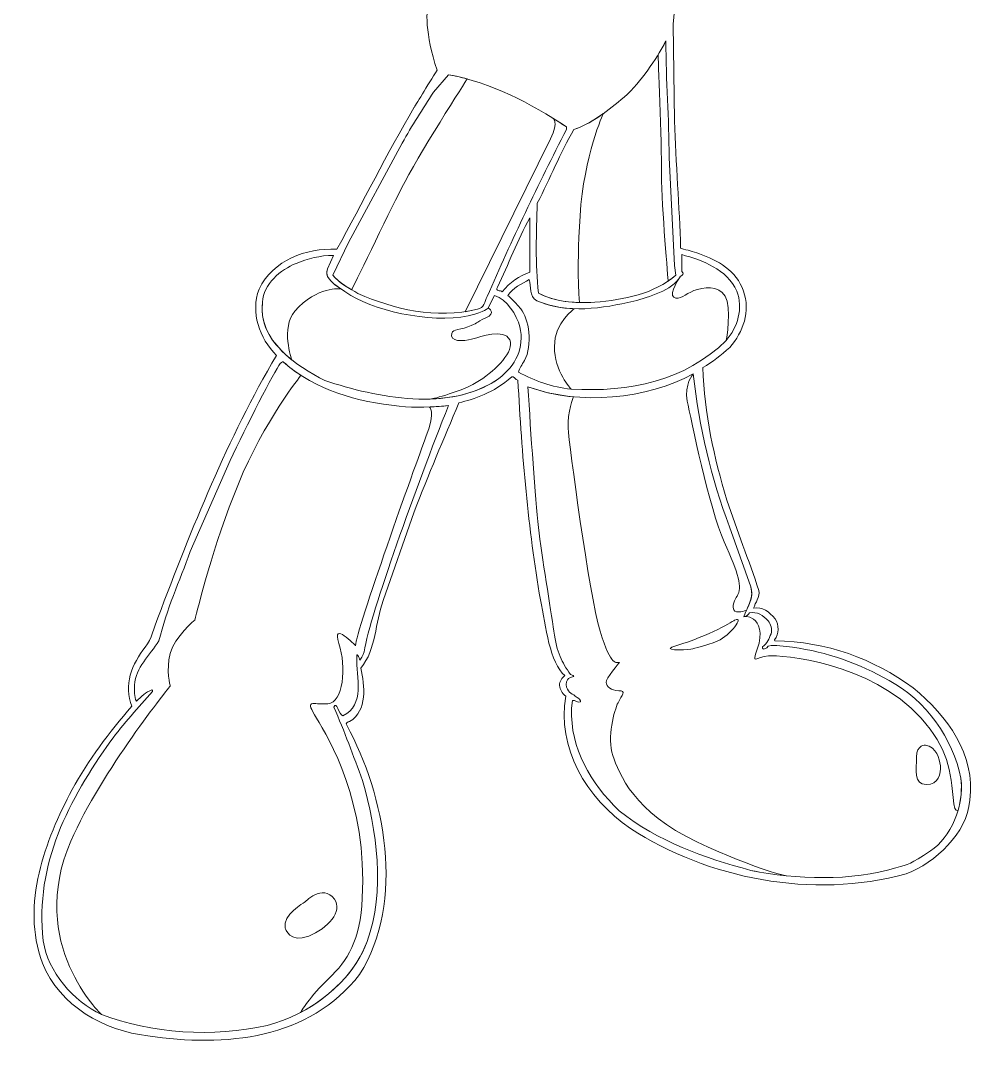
# Model space of a CAD drawing. Header units: inches. Extents: x 49 to 195, y 97 to 234.
# Drawn here: x 49 to 113.4, y 96.6 to 165.8 of the extents above; entities that cross this region are included whole.
import ezdxf

# ---------------------------------------------------------------- set-up
doc = ezdxf.new("R2010")
doc.units = ezdxf.units.IN
doc.header["$MEASUREMENT"] = 0
doc.layers.add('Layer 1', color=7, linetype='Continuous')

# ---------------------------------------------------------------- blocks, each defined once
blk = doc.blocks.new('block 7')
at = {"layer": 'Layer 1', "lineweight": 0}
for points, knots in [([(109.234, 120.845), (106.493, 122.803), (103.435, 123.963), (99.911, 124.007), (99.911, 124.007), (99.881, 124.069), (99.881, 124.069), (100.197, 124.475), (100.197, 125.077), (99.925, 125.499), (99.549, 125.936), (99.038, 126.343), (98.465, 126.207), (98.6, 126.599), (98.901, 126.945), (98.827, 127.397), (98.149, 129.445), (97.35, 131.449), (96.672, 133.497), (95.814, 136.344), (95.151, 139.311), (95.046, 142.444), (95.723, 142.806), (96.266, 143.272), (96.868, 143.799), (97.772, 144.823), (98.284, 146.241), (97.788, 147.596), (97.32, 148.982), (96.033, 149.678), (94.828, 150.111), (94.289, 150.305), (94.112, 150.317), (93.547, 150.487), (93.473, 153.259), (93.223, 156.257), (93.148, 159.073), (93.148, 159.073), (93.043, 165.596), (93.043, 165.596), (93.043, 165.596), (93.133, 166.545), (93.133, 166.545), (93.615, 168.397), (93.299, 170.446), (92.967, 172.268), (93.208, 174.889), (93.118, 177.6), (92.832, 180.161), (92.801, 181.019), (92.47, 181.787), (92.47, 182.631), (92.47, 182.631), (92.365, 183.113), (92.365, 183.113), (92.213, 183.679), (91.982, 184.35), (91.816, 184.792), (90.962, 187.072), (89.798, 188.706), (88.532, 190.058), (91.635, 192.429), (95.633, 196.206), (97.668, 198.879), (101.496, 203.905), (104.451, 209.606), (105.597, 213.063), (105.869, 213.882), (106.244, 214.511), (106.479, 215.104), (109.094, 217.34), (110.681, 224.367), (107.342, 229.57), (106.376, 231.077), (105.433, 232.642), (102.94, 233.507), (100.551, 234.327), (97.808, 232.968), (96.286, 231.422), (95.5, 230.624), (95.111, 229.666), (95.007, 228.642), (93.909, 228.335), (93.479, 227.37), (93.285, 226.673), (92.7, 224.576), (94.49, 221.523), (95.539, 220.547), (95.913, 220.2), (96.412, 219.918), (96.412, 219.918), (93.904, 215.855), (92.193, 211.918), (91.826, 210.74), (91.46, 209.561), (90.721, 208.104), (90.069, 205.596), (89.678, 205.166), (89.201, 204.62), (88.663, 203.984), (89.448, 208.694), (88.877, 213.996), (85.813, 217.544), (84.623, 219.006), (83.177, 220.21), (81.656, 221.159), (78.598, 223.856), (75.329, 226.311), (72.136, 228.856), (72.136, 228.856), (71.624, 229.127), (71.624, 229.127), (72.121, 227.184), (72.528, 225.211), (72.678, 223.132), (72.678, 223.132), (72.633, 223.027), (72.633, 223.027), (69.229, 222.786), (66.096, 221.491), (63.852, 218.9), (62.226, 216.987), (61.321, 214.788), (61.111, 212.288), (59.092, 211.173), (56.878, 210.51), (54.543, 210.149), (54.423, 210.104), (54.227, 210.104), (54.227, 209.953), (57.15, 207.423), (60.343, 205.375), (63.551, 203.537), (63.219, 203.206), (62.993, 202.829), (62.783, 202.452), (62.12, 200.675), (62.903, 198.747), (64.304, 197.572), (66.051, 196.081), (68.913, 195.509), (71.006, 196.638), (71.714, 196.096), (72.528, 195.795), (73.341, 195.449), (73.537, 194.951), (73.612, 194.394), (73.688, 193.852), (73.507, 193.822), (73.326, 193.792), (73.145, 193.777), (71.906, 193.675), (70.786, 192.893), (69.95, 191.881), (69.94, 191.878), (69.927, 191.876), (69.918, 191.873), (69.187, 191.691), (68.738, 191.323), (68.738, 191.323), (68.149, 191.439), (67.642, 191.656), (66.977, 191.825), (66.312, 191.994), (64.289, 192.418), (63.223, 192.443), (62.156, 192.467), (61.605, 192.344), (61.04, 192.442), (59.706, 192.674), (58.088, 193.367), (57.073, 193.611), (56.059, 193.854), (55.288, 193.965), (54.384, 193.961), (53.788, 194.223), (53.169, 194.117), (52.544, 193.922), (51.684, 193.485), (51.461, 192.881), (51.409, 192.18), (51.406, 190.624), (52.564, 189.214), (54.007, 188.536), (53.362, 187.932), (52.979, 187.029), (53.194, 186.158), (53.267, 185.09), (54.014, 184.307), (54.699, 183.616), (54.021, 182.924), (54.206, 182.002), (54.427, 181.158), (54.554, 180.74), (54.915, 180.211), (55.346, 179.697), (55.75, 179.217), (56.203, 178.977), (56.304, 178.894), (56.031, 178.099), (55.764, 177.609), (56.233, 176.451), (56.647, 175.43), (57.346, 174.243), (59.009, 174.585), (59.642, 174.714), (60.023, 175.242), (60.143, 175.833), (60.579, 175.822), (61.145, 176.008), (61.49, 176.276), (62.807, 175.402), (64.291, 174.567), (65.842, 174.156), (67.639, 173.764), (69.09, 173.569), (70.965, 174.191), (71.241, 174.261), (71.474, 174.437), (71.677, 174.528), (72.039, 174.773), (73.319, 175.262), (73.983, 177.463), (74.369, 178.744), (74.141, 179.674), (74.088, 180.503), (74.149, 180.586), (74.493, 181.097), (74.552, 181.188), (75.684, 179.499), (77.199, 177.962), (77.408, 175.883), (77.664, 174.738), (77.875, 173.578), (78.056, 172.403), (78.056, 172.403), (78.033, 170.897), (78.033, 170.897), (76.81, 169.691), (76.699, 168.285), (76.549, 167.381), (76.398, 166.477), (76.287, 164.983), (77.129, 162.5), (76.527, 161.558), (75.586, 159.992), (75.586, 159.992), (73.718, 156.843), (72.136, 153.59), (70.359, 150.412), (68.235, 150.517), (66.096, 149.689), (65.117, 147.731), (64.53, 146.135), (65.132, 144.432), (66.292, 143.258), (62.978, 137.624), (60.584, 131.614), (58.294, 125.559), (57.993, 124.912), (57.933, 124.14), (57.435, 123.582), (56.562, 122.483), (55.929, 120.981), (56.547, 119.594), (54.965, 117.818), (53.625, 115.965), (52.51, 113.977), (50.703, 110.543), (49.031, 106.28), (50.507, 102.274), (51.682, 99.351), (54.664, 97.71), (57.616, 97.363), (62.858, 96.58), (68.521, 97.122), (71.895, 101.505), (75.028, 106.43), (73.597, 113.599), (71.036, 118.314), (70.901, 118.466), (71.112, 118.541), (71.217, 118.556), (72.482, 119.323), (72.211, 120.965), (71.986, 122.17), (73.04, 123.451), (72.934, 125.228), (73.492, 126.719), (73.492, 126.719), (75.586, 132.714), (75.586, 132.714), (76.534, 135.183), (77.574, 137.639), (78.598, 140.064), (79.622, 140.305), (80.933, 140.715), (82.156, 141.807), (82.288, 141.921), (82.42, 141.581), (82.575, 141.586), (82.845, 136.54), (83.267, 131.569), (84.096, 126.779), (84.454, 124.956), (84.717, 122.509), (85.752, 121.658), (85.526, 121.522), (85.391, 121.267), (85.376, 120.995), (85.437, 120.724), (85.542, 120.469), (85.813, 120.272), (85.187, 116.862), (87.138, 113.405), (90.166, 111.356), (95.393, 107.967), (102.366, 106.55), (108.767, 108.283), (110.755, 109.067), (112.849, 111.01), (113.06, 113.254), (113.436, 116.402), (111.569, 118.871), (109.234, 120.845)], [0, 0, 0, 0, 1, 1, 1, 2, 2, 2, 3, 3, 3, 4, 4, 4, 5, 5, 5, 6, 6, 6, 7, 7, 7, 8, 8, 8, 9, 9, 9, 10, 10, 10, 11, 11, 11, 12, 12, 12, 13, 13, 13, 14, 14, 14, 15, 15, 15, 16, 16, 16, 17, 17, 17, 18, 18, 18, 19, 19, 19, 20, 20, 20, 21, 21, 21, 22, 22, 22, 23, 23, 23, 24, 24, 24, 25, 25, 25, 26, 26, 26, 27, 27, 27, 28, 28, 28, 29, 29, 29, 30, 30, 30, 31, 31, 31, 32, 32, 32, 33, 33, 33, 34, 34, 34, 35, 35, 35, 36, 36, 36, 37, 37, 37, 38, 38, 38, 39, 39, 39, 40, 40, 40, 41, 41, 41, 42, 42, 42, 43, 43, 43, 44, 44, 44, 45, 45, 45, 46, 46, 46, 47, 47, 47, 48, 48, 48, 49, 49, 49, 50, 50, 50, 51, 51, 51, 52, 52, 52, 53, 53, 53, 54, 54, 54, 55, 55, 55, 56, 56, 56, 57, 57, 57, 58, 58, 58, 59, 59, 59, 60, 60, 60, 61, 61, 61, 62, 62, 62, 63, 63, 63, 64, 64, 64, 65, 65, 65, 66, 66, 66, 67, 67, 67, 68, 68, 68, 69, 69, 69, 70, 70, 70, 71, 71, 71, 72, 72, 72, 73, 73, 73, 74, 74, 74, 75, 75, 75, 76, 76, 76, 77, 77, 77, 78, 78, 78, 79, 79, 79, 80, 80, 80, 81, 81, 81, 82, 82, 82, 83, 83, 83, 84, 84, 84, 85, 85, 85, 86, 86, 86, 87, 87, 87, 88, 88, 88, 89, 89, 89, 90, 90, 90, 91, 91, 91, 92, 92, 92, 93, 93, 93, 94, 94, 94, 95, 95, 95, 96, 96, 96, 97, 97, 97, 98, 98, 98, 99, 99, 99, 100, 100, 100, 101, 101, 101, 102, 102, 102, 103, 103, 103, 104, 104, 104, 105, 105, 105, 106, 106, 106, 107, 107, 107, 108, 108, 108, 108]), ([(92.771, 156.602), (92.771, 156.602), (93.148, 149.327), (93.148, 149.327), (93.148, 149.327), (93.238, 148.68), (93.238, 148.68), (91.748, 147.385), (89.759, 147.023), (87.755, 146.842), (86.37, 146.767), (85.075, 146.872), (83.96, 147.46), (83.734, 149.403), (83.825, 151.542), (83.885, 153.53), (84.759, 155.172), (85.406, 156.904), (86.355, 158.501), (87.605, 158.908), (88.659, 159.796), (89.744, 160.67), (90.949, 161.799), (91.838, 163.139), (92.56, 164.465), (92.545, 161.799), (92.787, 159.224), (92.771, 156.602)], [0, 0, 0, 0, 1, 1, 1, 2, 2, 2, 3, 3, 3, 4, 4, 4, 5, 5, 5, 6, 6, 6, 7, 7, 7, 8, 8, 8, 9, 9, 9, 9]), ([(92.713, 148.274), (92.894, 148.399), (93.069, 148.533), (93.238, 148.68), (93.238, 148.68), (93.148, 149.327), (93.148, 149.327), (93.148, 149.327), (92.771, 156.602), (92.771, 156.602), (92.787, 159.224), (92.545, 161.799), (92.56, 164.465), (92.393, 164.156), (92.215, 163.847), (92.027, 163.539), (92.027, 163.539), (92.267, 157.679), (92.267, 155.458), (92.267, 153.237), (92.713, 148.274), (92.713, 148.274)], [0, 0, 0, 0, 1, 1, 1, 2, 2, 2, 3, 3, 3, 4, 4, 4, 5, 5, 5, 6, 6, 6, 7, 7, 7, 7]), ([(85.858, 158.666), (85.858, 158.666), (85.858, 158.501), (85.858, 158.501), (83.93, 154.796), (82.168, 151.03), (80.496, 147.219), (80.346, 146.888), (80.285, 146.45), (79.848, 146.376), (77.061, 145.667), (74.184, 146.39), (71.789, 147.43), (71.202, 147.791), (70.555, 148.092), (70.103, 148.68), (70.103, 148.68), (71.142, 150.878), (71.142, 150.878), (71.142, 150.878), (74.772, 157.581), (74.772, 157.581), (75.42, 158.742), (76.158, 159.887), (76.881, 161.016), (76.881, 161.016), (77.89, 162.191), (77.89, 162.191), (80.812, 161.663), (83.387, 160.278), (85.858, 158.666)], [0, 0, 0, 0, 1, 1, 1, 2, 2, 2, 3, 3, 3, 4, 4, 4, 5, 5, 5, 6, 6, 6, 7, 7, 7, 8, 8, 8, 9, 9, 9, 10, 10, 10, 10]), ([(79.153, 161.905), (78.739, 162.018), (78.318, 162.113), (77.89, 162.191), (77.89, 162.191), (76.881, 161.016), (76.881, 161.016), (76.158, 159.887), (75.42, 158.742), (74.772, 157.581), (74.772, 157.581), (71.142, 150.878), (71.142, 150.878), (71.142, 150.878), (70.103, 148.68), (70.103, 148.68), (70.446, 148.233), (70.902, 147.952), (71.36, 147.684), (71.36, 147.684), (73.778, 152.633), (74.757, 154.592), (75.736, 156.551), (79.153, 161.905), (79.153, 161.905)], [0, 0, 0, 0, 1, 1, 1, 2, 2, 2, 3, 3, 3, 4, 4, 4, 5, 5, 5, 6, 6, 6, 7, 7, 7, 8, 8, 8, 8]), ([(86.735, 146.823), (85.733, 146.85), (84.796, 147.02), (83.96, 147.46), (83.734, 149.403), (83.825, 151.542), (83.885, 153.53), (84.759, 155.172), (85.406, 156.904), (86.355, 158.501), (87.065, 158.731), (87.711, 159.118), (88.337, 159.569), (88.337, 159.569), (87.032, 156.777), (86.769, 152.671), (86.506, 148.567), (86.735, 146.823), (86.735, 146.823)], [0, 0, 0, 0, 1, 1, 1, 2, 2, 2, 3, 3, 3, 4, 4, 4, 5, 5, 5, 6, 6, 6, 6]), ([(79.016, 146.206), (79.294, 146.249), (79.572, 146.304), (79.848, 146.376), (80.285, 146.45), (80.346, 146.888), (80.496, 147.219), (82.168, 151.03), (83.93, 154.796), (85.858, 158.501), (85.858, 158.501), (85.858, 158.666), (85.858, 158.666), (85.557, 158.862), (85.255, 159.056), (84.95, 159.244), (84.95, 159.244), (85.339, 159.073), (84.774, 157.868), (84.774, 157.868), (79.016, 146.206), (79.016, 146.206)], [0, 0, 0, 0, 1, 1, 1, 2, 2, 2, 3, 3, 3, 4, 4, 4, 5, 5, 5, 6, 6, 6, 7, 7, 7, 7]), ([(83.373, 148.876), (82.679, 148.604), (82.018, 148.183), (81.52, 147.55), (81.415, 147.656), (81.008, 147.58), (81.204, 147.866), (81.927, 149.418), (82.56, 151.014), (83.373, 152.535), (83.373, 152.535), (83.373, 148.876), (83.373, 148.876)], [0, 0, 0, 0, 1, 1, 1, 2, 2, 2, 3, 3, 3, 4, 4, 4, 4]), ([(69.73, 149.094), (69.481, 148.473), (70.156, 148.034), (71.312, 147.305), (73.183, 146.126), (77.355, 145.317), (79.671, 146.044), (80.502, 146.304), (80.575, 146.458), (80.575, 146.458), (80.575, 146.458), (81.008, 147.305), (81.008, 147.305), (81.836, 147.034), (82.484, 145.999), (82.71, 145.184), (83.026, 143.799), (82.423, 142.535), (81.279, 141.69), (77.98, 139.386), (73.07, 140.412), (69.56, 141.556), (67.648, 142.535), (65.012, 144.267), (65.358, 146.842), (65.404, 148.063), (66.578, 149.041), (67.617, 149.463), (68.4, 149.764), (69.214, 150.02), (70.133, 149.991), (70.133, 149.991), (69.73, 149.094), (69.73, 149.094)], [0, 0, 0, 0, 1, 1, 1, 2, 2, 2, 3, 3, 3, 4, 4, 4, 5, 5, 5, 6, 6, 6, 7, 7, 7, 8, 8, 8, 9, 9, 9, 10, 10, 10, 11, 11, 11, 11]), ([(70.631, 147.743), (69.907, 148.232), (69.536, 148.607), (69.73, 149.094), (69.73, 149.094), (70.133, 149.991), (70.133, 149.991), (69.214, 150.02), (68.4, 149.764), (67.617, 149.463), (66.578, 149.041), (65.404, 148.063), (65.358, 146.842), (65.141, 145.226), (66.097, 143.942), (67.312, 142.968), (67.312, 142.968), (66.581, 145.144), (67.527, 146.232), (69.033, 147.965), (70.631, 147.743), (70.631, 147.743)], [0, 0, 0, 0, 1, 1, 1, 2, 2, 2, 3, 3, 3, 4, 4, 4, 5, 5, 5, 6, 6, 6, 7, 7, 7, 7]), ([(97.336, 147.596), (97.788, 146.435), (97.395, 145.155), (96.628, 144.267), (93.841, 141.525), (90.12, 140.757), (86.159, 140.983), (84.864, 141.103), (83.719, 141.539), (82.605, 142.127), (82.679, 142.384), (82.853, 142.636), (83.011, 142.911), (83.599, 143.933), (83.308, 145.769), (82.77, 146.406), (82.232, 147.042), (81.897, 147.295), (81.897, 147.295), (82.243, 147.806), (82.83, 148.092), (83.343, 148.379), (83.508, 147.928), (83.282, 147.219), (83.855, 146.948), (85.903, 146.044), (88.279, 146.428), (90.402, 146.91), (91.42, 147.23), (92.929, 147.58), (93.547, 148.604), (93.622, 148.604), (93.829, 148.774), (93.641, 148.925), (93.641, 148.925), (93.622, 150.055), (93.622, 150.055), (95.039, 149.663), (96.658, 149.086), (97.336, 147.596)], [0, 0, 0, 0, 1, 1, 1, 2, 2, 2, 3, 3, 3, 4, 4, 4, 5, 5, 5, 6, 6, 6, 7, 7, 7, 8, 8, 8, 9, 9, 9, 10, 10, 10, 11, 11, 11, 12, 12, 12, 13, 13, 13, 13]), ([(96.628, 144.267), (97.395, 145.155), (97.788, 146.435), (97.336, 147.596), (96.658, 149.086), (95.039, 149.663), (93.622, 150.055), (93.622, 150.055), (93.641, 148.925), (93.641, 148.925), (93.829, 148.774), (93.622, 148.604), (93.547, 148.604), (93.547, 148.604), (92.719, 147.399), (93.095, 147.174), (93.473, 146.948), (93.848, 147.399), (94.451, 147.625), (95.053, 147.851), (96.108, 148.002), (96.559, 147.249), (97.011, 146.497), (96.628, 144.267), (96.628, 144.267)], [0, 0, 0, 0, 1, 1, 1, 2, 2, 2, 3, 3, 3, 4, 4, 4, 5, 5, 5, 6, 6, 6, 7, 7, 7, 8, 8, 8, 8]), ([(86.159, 140.983), (84.864, 141.103), (83.719, 141.539), (82.605, 142.127), (82.679, 142.384), (82.853, 142.636), (83.011, 142.911), (83.599, 143.933), (83.308, 145.769), (82.77, 146.406), (82.232, 147.042), (81.897, 147.295), (81.897, 147.295), (82.243, 147.806), (82.83, 148.092), (83.343, 148.379), (83.508, 147.928), (83.282, 147.219), (83.855, 146.948), (84.662, 146.591), (85.521, 146.435), (86.394, 146.406), (86.394, 146.406), (85.037, 145.518), (85.037, 143.859), (85.037, 142.203), (86.159, 140.983), (86.159, 140.983)], [0, 0, 0, 0, 1, 1, 1, 2, 2, 2, 3, 3, 3, 4, 4, 4, 5, 5, 5, 6, 6, 6, 7, 7, 7, 8, 8, 8, 9, 9, 9, 9]), ([(76.752, 140.318), (78.39, 140.381), (79.963, 140.771), (81.279, 141.69), (82.423, 142.535), (83.026, 143.799), (82.71, 145.184), (82.484, 145.999), (81.836, 147.034), (81.008, 147.305), (81.008, 147.305), (80.575, 146.458), (80.575, 146.458), (80.575, 146.458), (81.158, 146.119), (80.406, 145.78), (79.652, 145.441), (79.916, 145.441), (79.201, 145.177), (78.485, 144.915), (78.071, 145.064), (78.108, 144.575), (78.146, 144.086), (79.276, 144.274), (79.615, 144.386), (79.954, 144.5), (81.686, 145.102), (82.025, 144.312), (82.364, 143.521), (81.121, 142.315), (79.992, 141.563), (78.861, 140.81), (76.752, 140.318), (76.752, 140.318)], [0, 0, 0, 0, 1, 1, 1, 2, 2, 2, 3, 3, 3, 4, 4, 4, 5, 5, 5, 6, 6, 6, 7, 7, 7, 8, 8, 8, 9, 9, 9, 10, 10, 10, 11, 11, 11, 11]), ([(54.499, 98.795), (52.585, 99.697), (50.869, 101.686), (50.567, 103.765), (49.965, 109.036), (52.329, 113.284), (55.116, 117.26), (55.974, 118.404), (56.969, 119.534), (57.933, 120.589), (57.933, 120.634), (57.947, 120.71), (57.887, 120.71), (57.496, 120.528), (57.164, 120.258), (56.848, 119.941), (56.683, 120.228), (56.727, 120.65), (56.713, 121.025), (56.803, 122.215), (57.737, 123.043), (58.369, 124.007), (58.866, 126.101), (59.755, 128.03), (60.478, 130.033), (60.478, 130.033), (63.174, 136.164), (63.174, 136.164), (64.214, 138.422), (66.171, 142.208), (66.548, 142.711), (66.661, 142.862), (66.774, 142.806), (66.774, 142.806), (67.149, 142.47), (67.54, 142.171), (67.944, 141.905), (67.944, 141.905), (65.456, 138.814), (63.724, 134.597), (61.992, 130.379), (61.013, 126.237), (60.787, 125.409), (60.787, 125.409), (59.431, 124.279), (59.13, 123.149), (58.829, 122.02), (59.13, 120.965), (59.13, 120.965), (59.13, 120.965), (54.498, 115.26), (52.427, 110.497), (49.415, 103.57), (54.499, 98.795), (54.499, 98.795)], [0, 0, 0, 0, 1, 1, 1, 2, 2, 2, 3, 3, 3, 4, 4, 4, 5, 5, 5, 6, 6, 6, 7, 7, 7, 8, 8, 8, 9, 9, 9, 10, 10, 10, 11, 11, 11, 12, 12, 12, 13, 13, 13, 14, 14, 14, 15, 15, 15, 16, 16, 16, 17, 17, 17, 18, 18, 18, 18]), ([(66.774, 142.806), (68.973, 140.833), (71.714, 140.17), (74.576, 139.823), (75.661, 139.717), (76.821, 139.762), (77.89, 139.868), (75.736, 134.43), (72.663, 125.963), (72.197, 123.255), (72.159, 123.036), (71.925, 122.713), (71.925, 122.713), (71.865, 122.833), (71.68, 123.333), (71.707, 122.906), (71.661, 121.549), (72.302, 119.67), (70.766, 118.947), (70.52, 118.989), (70.314, 120.023), (70.163, 119.534), (70.871, 117.907), (71.488, 116.25), (72.091, 114.579), (73.055, 111.281), (73.642, 107.093), (72.407, 103.734), (71.398, 100.917), (68.416, 98.749), (65.659, 98.071), (62.06, 97.227), (57.797, 97.528), (54.499, 98.795), (52.585, 99.697), (50.869, 101.686), (50.567, 103.765), (49.965, 109.036), (52.329, 113.284), (55.116, 117.26), (55.974, 118.404), (56.969, 119.534), (57.933, 120.589), (57.933, 120.634), (57.947, 120.71), (57.887, 120.71), (57.496, 120.528), (57.164, 120.258), (56.848, 119.941), (56.683, 120.228), (56.727, 120.65), (56.713, 121.025), (56.803, 122.215), (57.737, 123.043), (58.369, 124.007), (58.866, 126.101), (59.755, 128.03), (60.478, 130.033), (60.478, 130.033), (63.174, 136.164), (63.174, 136.164), (64.214, 138.422), (66.171, 142.208), (66.548, 142.711), (66.661, 142.862), (66.774, 142.806), (66.774, 142.806)], [0, 0, 0, 0, 1, 1, 1, 2, 2, 2, 3, 3, 3, 4, 4, 4, 5, 5, 5, 6, 6, 6, 7, 7, 7, 8, 8, 8, 9, 9, 9, 10, 10, 10, 11, 11, 11, 12, 12, 12, 13, 13, 13, 14, 14, 14, 15, 15, 15, 16, 16, 16, 17, 17, 17, 18, 18, 18, 19, 19, 19, 20, 20, 20, 21, 21, 21, 22, 22, 22, 22]), ([(96.839, 131.704), (96.839, 131.704), (98.284, 127.637), (98.284, 127.637), (98.525, 126.885), (98.028, 126.282), (97.817, 125.635), (97.99, 125.597), (98.092, 125.778), (98.198, 125.897), (98.71, 126.003), (99.113, 125.694), (99.444, 125.363), (99.64, 125.122), (99.745, 124.807), (99.655, 124.475), (99.504, 124.173), (99.414, 123.812), (99.067, 123.601), (99.038, 123.451), (99.196, 123.338), (99.459, 123.639), (99.949, 123.79), (100.528, 123.616), (101.1, 123.57), (103.435, 123.255), (105.605, 122.486), (107.608, 121.326), (110.107, 120.001), (111.931, 117.396), (112.458, 114.745), (112.668, 112.802), (111.784, 110.773), (110.394, 109.834), (109.005, 108.897), (108.986, 108.972), (108.06, 108.69), (105.118, 107.793), (101.327, 107.892), (98.284, 108.524), (95.121, 109.383), (92.048, 110.437), (89.413, 112.546), (87.455, 114.428), (86.114, 116.718), (86.189, 119.458), (86.189, 119.458), (86.261, 119.986), (86.261, 119.986), (86.412, 120.032), (86.619, 119.78), (86.807, 119.896), (86.901, 119.954), (86.562, 120.194), (86.562, 120.194), (86.246, 120.464), (85.993, 120.438), (85.858, 120.89), (85.798, 121.131), (85.884, 121.36), (85.997, 121.474), (86.11, 121.587), (86.468, 121.568), (86.295, 121.658), (86.295, 121.658), (86.129, 121.733), (86.129, 121.733), (85.526, 122.585), (85.206, 123.168), (84.999, 124.654), (84.793, 126.143), (84.189, 129.701), (83.964, 131.66), (83.738, 133.617), (83.448, 138.016), (83.252, 141.148), (86.716, 139.853), (91.28, 140.305), (94.399, 142.007), (94.805, 138.407), (95.619, 134.973), (96.839, 131.704)], [0, 0, 0, 0, 1, 1, 1, 2, 2, 2, 3, 3, 3, 4, 4, 4, 5, 5, 5, 6, 6, 6, 7, 7, 7, 8, 8, 8, 9, 9, 9, 10, 10, 10, 11, 11, 11, 12, 12, 12, 13, 13, 13, 14, 14, 14, 15, 15, 15, 16, 16, 16, 17, 17, 17, 18, 18, 18, 19, 19, 19, 20, 20, 20, 21, 21, 21, 22, 22, 22, 23, 23, 23, 24, 24, 24, 25, 25, 25, 26, 26, 26, 27, 27, 27, 27]), ([(97.355, 127.019), (97.731, 127.622), (97.464, 128.497), (96.484, 130.68), (95.506, 132.865), (94.225, 139.04), (93.999, 140.17), (93.773, 141.299), (94.399, 142.007), (94.399, 142.007), (94.805, 138.407), (95.619, 134.973), (96.839, 131.704), (96.839, 131.704), (98.284, 127.637), (98.284, 127.637), (98.473, 127.049), (98.21, 126.553), (97.986, 126.054), (97.986, 126.054), (97.254, 125.807), (97.136, 126.102), (96.98, 126.49), (97.355, 127.019), (97.355, 127.019)], [0, 0, 0, 0, 1, 1, 1, 2, 2, 2, 3, 3, 3, 4, 4, 4, 5, 5, 5, 6, 6, 6, 7, 7, 7, 8, 8, 8, 8]), ([(100.682, 108.157), (99.852, 108.241), (99.045, 108.366), (98.284, 108.524), (95.121, 109.383), (92.048, 110.437), (89.413, 112.546), (87.455, 114.428), (86.114, 116.718), (86.189, 119.458), (86.189, 119.458), (86.261, 119.986), (86.261, 119.986), (86.412, 120.032), (86.619, 119.78), (86.807, 119.896), (86.901, 119.954), (86.562, 120.194), (86.562, 120.194), (86.246, 120.464), (85.993, 120.438), (85.858, 120.89), (85.798, 121.131), (85.884, 121.36), (85.997, 121.474), (86.11, 121.587), (86.468, 121.568), (86.295, 121.658), (86.295, 121.658), (86.129, 121.733), (86.129, 121.733), (85.526, 122.585), (85.206, 123.168), (84.999, 124.654), (84.793, 126.143), (84.189, 129.701), (83.964, 131.66), (83.738, 133.617), (83.448, 138.016), (83.252, 141.148), (84.206, 140.792), (85.243, 140.568), (86.31, 140.466), (86.31, 140.466), (85.916, 139.417), (85.966, 138.362), (86.016, 137.307), (87.372, 127.166), (88.124, 124.654), (88.878, 122.146), (89.229, 122.597), (89.43, 122.547), (89.43, 122.547), (88.476, 121.442), (88.527, 121.191), (88.577, 120.94), (88.828, 120.639), (89.38, 120.639), (89.932, 120.639), (89.581, 120.338), (89.33, 119.835), (89.079, 119.334), (88.577, 117.476), (88.978, 116.27), (89.38, 115.065), (90.434, 112.406), (94.652, 110.446), (98.869, 108.489), (100.682, 108.157), (100.682, 108.157)], [0, 0, 0, 0, 1, 1, 1, 2, 2, 2, 3, 3, 3, 4, 4, 4, 5, 5, 5, 6, 6, 6, 7, 7, 7, 8, 8, 8, 9, 9, 9, 10, 10, 10, 11, 11, 11, 12, 12, 12, 13, 13, 13, 14, 14, 14, 15, 15, 15, 16, 16, 16, 17, 17, 17, 18, 18, 18, 19, 19, 19, 20, 20, 20, 21, 21, 21, 22, 22, 22, 23, 23, 23, 23]), ([(67.919, 98.94), (69.895, 99.979), (71.673, 101.685), (72.407, 103.734), (73.642, 107.093), (73.055, 111.281), (72.091, 114.579), (71.488, 116.25), (70.871, 117.907), (70.163, 119.534), (70.314, 120.023), (70.52, 118.989), (70.766, 118.947), (72.302, 119.67), (71.661, 121.549), (71.707, 122.906), (71.68, 123.333), (71.865, 122.833), (71.925, 122.713), (71.925, 122.713), (72.159, 123.036), (72.197, 123.255), (72.663, 125.963), (75.736, 134.43), (77.89, 139.868), (77.472, 139.827), (77.041, 139.796), (76.606, 139.777), (76.606, 139.777), (77.054, 139.567), (76.376, 137.76), (75.698, 135.952), (71.632, 124.654), (71.632, 123.676), (71.632, 123.676), (69.975, 125.409), (70.502, 123.827), (71.029, 122.246), (70.803, 119.835), (69.749, 119.761), (68.694, 119.685), (68.168, 120.137), (68.995, 118.782), (69.824, 117.426), (72.425, 113.159), (72.083, 106.656), (71.933, 103.795), (71.104, 102.439), (69.824, 101.234), (68.544, 100.029), (67.919, 98.94), (67.919, 98.94)], [0, 0, 0, 0, 1, 1, 1, 2, 2, 2, 3, 3, 3, 4, 4, 4, 5, 5, 5, 6, 6, 6, 7, 7, 7, 8, 8, 8, 9, 9, 9, 10, 10, 10, 11, 11, 11, 12, 12, 12, 13, 13, 13, 14, 14, 14, 15, 15, 15, 16, 16, 16, 17, 17, 17, 17]), ([(97.212, 125.409), (97.212, 125.409), (95.431, 124.299), (93.297, 123.701), (92.041, 123.349), (93.798, 123.349), (94.25, 123.451), (94.495, 123.504), (95.204, 123.651), (96.058, 124.003), (96.911, 124.355), (97.865, 125.71), (97.212, 125.409)], [0, 0, 0, 0, 1, 1, 1, 2, 2, 2, 3, 3, 3, 4, 4, 4, 4]), ([(112.261, 112.573), (112.46, 113.267), (112.537, 114.012), (112.458, 114.745), (111.931, 117.396), (110.107, 120.001), (107.608, 121.326), (105.605, 122.486), (103.435, 123.255), (101.1, 123.57), (100.528, 123.616), (99.949, 123.79), (99.459, 123.639), (99.196, 123.338), (99.038, 123.451), (99.067, 123.601), (99.414, 123.812), (99.504, 124.173), (99.655, 124.475), (99.745, 124.807), (99.64, 125.122), (99.444, 125.363), (99.113, 125.694), (98.71, 126.003), (98.198, 125.897), (98.092, 125.778), (97.99, 125.597), (97.817, 125.635), (97.817, 125.635), (98.117, 125.71), (98.467, 125.46), (98.819, 125.207), (99.12, 124.605), (98.719, 123.451), (98.317, 122.296), (98.618, 122.949), (99.471, 122.999), (100.325, 123.049), (106.349, 122.597), (109.764, 118.782), (111.591, 116.74), (111.76, 115.362), (111.973, 113.008), (112.024, 112.455), (112.261, 112.573), (112.261, 112.573)], [0, 0, 0, 0, 1, 1, 1, 2, 2, 2, 3, 3, 3, 4, 4, 4, 5, 5, 5, 6, 6, 6, 7, 7, 7, 8, 8, 8, 9, 9, 9, 10, 10, 10, 11, 11, 11, 12, 12, 12, 13, 13, 13, 14, 14, 14, 15, 15, 15, 15]), ([(110.065, 116.975), (110.065, 116.975), (109.462, 117.023), (109.462, 116.17), (109.462, 115.318), (109.262, 114.313), (110.116, 114.313), (110.969, 114.313), (111.12, 115.065), (111.069, 115.568), (111.019, 116.071), (110.818, 116.824), (110.065, 116.975)], [0, 0, 0, 0, 1, 1, 1, 2, 2, 2, 3, 3, 3, 4, 4, 4, 4]), ([(66.887, 104.622), (66.887, 104.622), (67.189, 103.57), (68.468, 104.096), (69.749, 104.622), (70.803, 105.753), (70.201, 106.582), (69.412, 107.665), (68.168, 106.355), (68.168, 106.355), (68.168, 106.355), (66.661, 105.527), (66.887, 104.622)], [0, 0, 0, 0, 1, 1, 1, 2, 2, 2, 3, 3, 3, 4, 4, 4, 4])]:
    blk.add_open_spline(points, degree=3, knots=knots, dxfattribs=at)

msp = doc.modelspace()

# ---------------------------------------------------------------- block references
at = {"layer": 'Layer 1'}
msp.add_blockref('block 7', (0, 0), dxfattribs=at)

doc.saveas('drawing.dxf')
